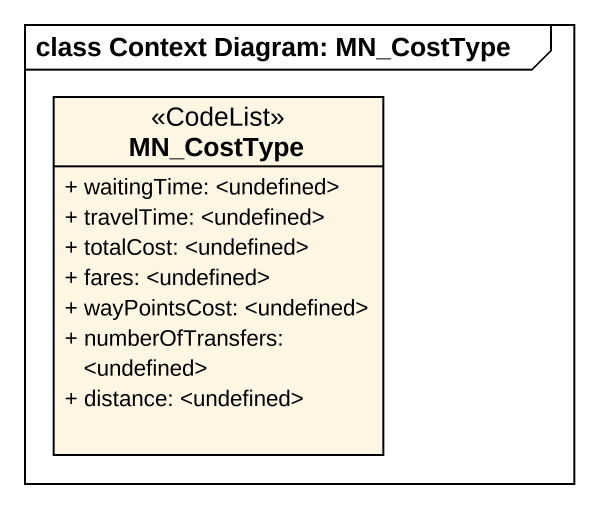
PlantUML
@startuml
mainframe class Context Diagram: MN_CostType
hide circle
hide empty members
skinparam classAttributeIconSize 0
class MN_CostType <<CodeList>> {
  + waitingTime: <undefined>
  + travelTime: <undefined>
  + totalCost: <undefined>
  + fares: <undefined>
  + wayPointsCost: <undefined>
  + numberOfTransfers: <undefined>
  + distance: <undefined>
}
@enduml
